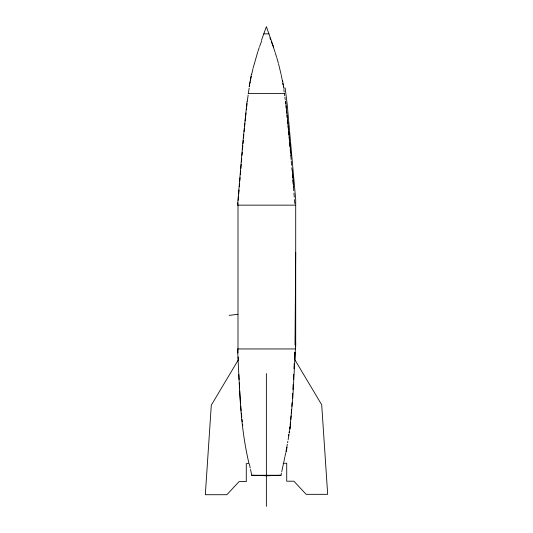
<?xml version="1.0" encoding="UTF-8"?>
<svg xmlns="http://www.w3.org/2000/svg" width="533" height="533" viewBox="0 0 533 533"><rect width="100%" height="100%" fill="white"/><g stroke="black" fill="none" stroke-linecap="round" stroke-linejoin="round"><path stroke-width="0.8" d="M294.956 352.366L294.902 359.842L321.699 404.774L327.682 494.331L306.142 494.331L293.903 481.199L286.721 481.199L286.721 463.25L283.136 463.25M295.016 344.891L295.702 252.662M294.469 358.616L294.782 352.18M293.963 368.863L294.236 363.366M295.702 343.472L292.87 396.925L290.225 425.307M293.416 379.663L293.69 374.279M293.177 384.22L292.884 389.523M292.67 393.294L292.344 398.604M291.837 406.313L292.111 402.415M291.284 413.548L291.604 409.464M238.004 202.76L237.998 352.986M238.204 200.361L238.531 196.364M238.731 193.972L239.064 189.975M239.33 186.783L239.603 183.472M239.817 180.987L240.09 177.669M240.37 174.358L240.643 171.046M240.856 168.561L241.209 164.431M241.422 161.945L241.702 158.634M241.982 155.33L242.262 152.185M242.468 149.833L242.808 145.902M243.021 143.544L243.301 140.379M290.745 419.651L291.085 415.873M243.521 137.994L243.814 134.802M244.107 131.618L244.414 128.38M244.574 126.734L244.9 123.449M245.14 120.984L245.466 117.746M290.232 424.594L290.485 422.123M245.64 116.154L245.98 112.969M247.072 101.223L242.908 141.978L237.551 205.152L295.189 205.152M246.313 109.785L246.499 108.226M246.679 106.667L247.046 103.555M289.952 426.94L289.672 429.285L290.025 426.82M289.919 429.285L290.478 424.594M247.319 101.223L248.138 95.061M289.153 433.089L289.452 430.904M248.338 93.522L249.158 88.092M289.139 432.803L289.446 430.791M288.939 434.568L288.126 439.785M288.633 435.794L288.886 434.295M287.62 442.776L287.873 441.284M249.144 86.539L251.443 74.207M249.397 86.539L249.671 84.94M249.95 83.341L250.224 81.749M287.34 444.309L286.001 451.384M286.094 452.184L287.034 447.38M250.503 80.15L251.25 76.432M284.955 456.561L285.695 452.917M283.816 461.991L284.802 457.287M283.649 462.771L281.744 471.638M281.118 474.537L281.431 473.091M251.689 74.207L252.982 68.584M253.182 67.804L257.659 52.247M257.885 51.561L259.251 47.477M261.43 40.441L266.373 26.65L273.422 46.524M259.591 46.524L261.576 41.208M295.189 348.955L237.551 348.955L238.098 360.228L211.301 405.16L205.318 494.717L226.858 494.717L239.097 481.585L246.279 481.585L246.279 463.63L249.024 463.63C242.735 437.173 240.383 410.017 239.264 382.907M229.23 315.363L237.805 314.303M280.958 475.263L266.88 475.776L251.783 475.263L250.523 469.46M263.775 33.865L268.965 33.865M248.092 93.522L284.649 93.522M251.529 475.263L281.211 475.263M269.918 37.916L270.644 39.815M271.45 41.967L272.869 45.765M273.715 48.163L275.081 52.247M275.328 53.027L276.554 56.951M276.8 57.737L278.353 63.141M278.552 63.913L281.051 74.207M249.411 464.263L250.21 467.987M281.197 74.946L282.09 79.404M282.49 80.15L283.596 86.539M282.237 80.15L282.517 81.749M282.79 83.341L283.07 84.94M283.349 86.539L283.583 88.092L285.162 88.032L287.187 104.295L295.702 199.662L295.702 346.87M283.816 89.644L284.169 91.969M242.568 424.181L242.775 425.694M284.402 93.522L284.709 95.833M284.908 97.372L285.215 99.684M242.009 419.491L242.288 421.836M285.668 101.223L291.005 155.33M285.421 101.223L285.695 103.555M285.968 105.894L286.241 108.226M286.507 110.578L286.761 112.969M287.014 115.355L287.274 117.746M241.749 417.019L241.356 413.035M287.52 120.158L287.84 123.449M288.087 125.915L288.406 129.199M288.633 131.618L288.926 134.802M289.146 137.194L289.439 140.379M241.156 410.77L240.756 405.993M289.652 142.757L289.999 146.688M290.205 149.047L290.552 152.971M290.758 155.33L291.111 159.467M291.251 161.119L291.604 165.257M291.811 167.735L292.024 170.22M292.277 170.22L293.663 186.783M292.37 174.358L292.65 177.669M292.857 180.154L293.203 184.298M293.41 186.783L293.743 190.774M293.943 193.173L294.276 197.163M294.476 199.562L294.802 203.553M240.563 403.548L239.703 390.462M239.517 388.011L238.098 360.228M238.817 374.559L239.07 379.663M238.191 357.01L238.351 360.228M266.373 373.54L266.373 506.35M273.182 46.524L273.489 47.477L273.182 46.524"/></g></svg>
